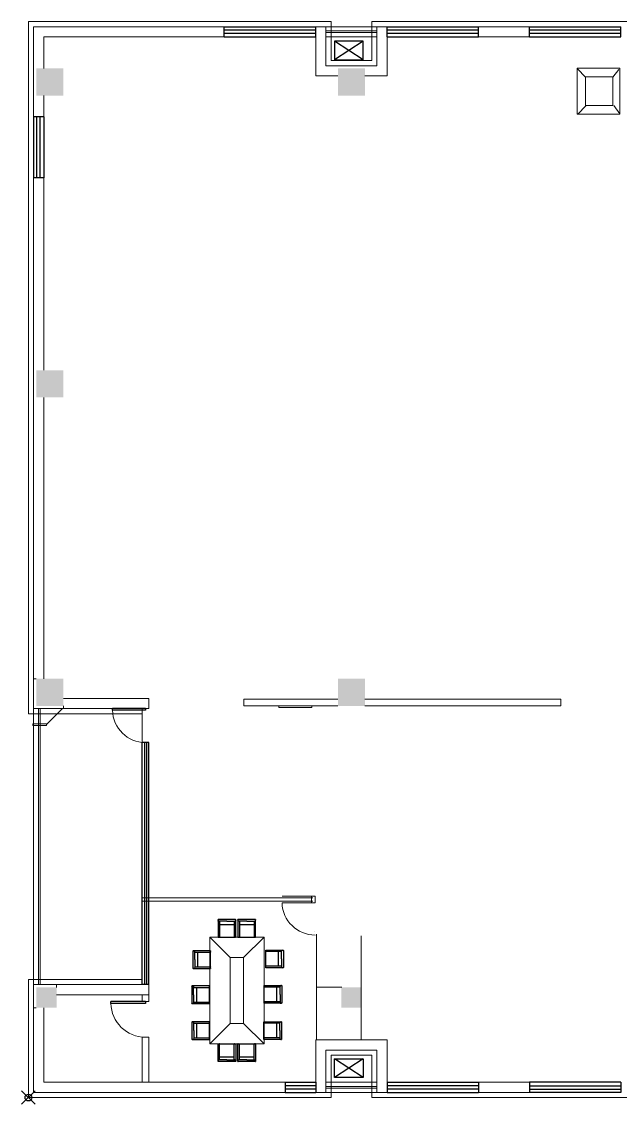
# Model space of a CAD drawing. Header units: millimetres. Extents: x -256770 to -120364, y -28508 to 286799.
# Drawn here: x -214770 to -197105, y -17274 to 14656 of the extents above; entities that cross this region are included whole.
import ezdxf

# ---------------------------------------------------------------- set-up
doc = ezdxf.new("R2010")
doc.units = ezdxf.units.MM
doc.header["$PDMODE"] = 35
doc.header["$PDSIZE"] = 200
doc.linetypes.add('DASH', pattern=[0.35, 0.25, -0.1])
doc.layers.add('0-之后在在在修改', color=2, linetype='Continuous', lineweight=15)
for name, color, linetype in [('0-保温模板', 6, 'Continuous'), ('07家具', 146, 'Continuous'), ('COLUMN', 7, 'Continuous'), ('CURTWALL', 4, 'Continuous'), ('PUB_HATCH', 251, 'Continuous'), ('STAIR', 36, 'Continuous'), ('WALL', 7, 'Continuous'), ('WINDOW', 16, 'Continuous'), ('保温层', 6, 'DASH'), ('木柜', 21, 'Continuous')]:
    doc.layers.add(name, color=color, linetype=linetype)

# ---------------------------------------------------------------- blocks, each defined once
blk = doc.blocks.new('0-空调')
at = {"layer": 'PUB_HATCH'}
blk.add_lwpolyline([(1401460, 742280), (1402310, 742280), (1402310, 741730), (1401460, 741730)], close=True, dxfattribs=at)
for points in [[(1402310, 742280), (1401460, 741730)], [(1402310, 741730), (1401460, 742280)]]:
    blk.add_lwpolyline(points, dxfattribs=at)
blk = doc.blocks.new('_FZH')
blk.add_solid([(-0.5, -0.5), (0.5, -0.5), (-0.5, 0.5), (0.5, 0.5)])
blk = doc.blocks.new('$TCHSYS$WIN2D')
for p, q in [((-0.5, 0.5), (0.5, 0.5)), ((-0.5, 0.5), (-0.5, -0.5)), ((0.5, 0.5), (0.5, -0.5)), ((0.5, 0.1667), (-0.5, 0.1667)), ((0.5, -0.1667), (-0.5, -0.1667)), ((-0.5, -0.5), (0.5, -0.5))]:
    blk.add_line(p, q)
blk = doc.blocks.new('$DorLib2D$00000001')
for p, q in [((0.45, 0.975), (0.5, 0.975)), ((0.45, 0), (0.45, 0.975)), ((0.5, 0), (0.5, 0.975)), ((0.5, 0), (0.45, 0))]:
    blk.add_line(p, q)
at = {"lineweight": 13}
blk.add_arc((0.475, 0), 0.975, 91.4693, 180, dxfattribs=at)
blk = doc.blocks.new('A$C6D470B65')
at = {"color": 143}
for p, q in [((-168, 277), (-166, 283)), ((-168, -284), (-168, 277)), ((-166, 283), (-159, 286)), ((-159, 286), (402, 286)), ((402, 286), (409, 283)), ((409, 283), (412, 277)), ((412, 277), (412, -284)), ((-166, -291), (-168, -284)), ((-159, -294), (-166, -291)), ((395, -294), (-159, -294)), ((409, -291), (395, -294)), ((412, -284), (409, -291))]:
    blk.add_line(p, q, dxfattribs=at)
at = {"layer": '07家具', "color": 143}
for p, q in [((-168, -284), (-168, 277)), ((-159, 286), (402, 286)), ((352, 236), (-158, 236)), ((252, -244), (252, 236)), ((352, -4), (352, 256)), ((412, 277), (412, -284)), ((402, -294), (-159, -294)), ((352, -244), (-158, -244)), ((352, -4), (352, -264))]:
    blk.add_line(p, q, dxfattribs=at)
for centre, radius, start, end in [((-159, 277), 9.5, 90, 180), ((-158, 246), 10, 180, 270), ((382, 256), 30, 90, 180), ((402, 277), 9.5, 0, 90), ((-158, -254), 10, 90, 180), ((-159, -284), 9.5, 180, 270), ((382, -264), 30, 180, 270), ((402, -284), 9.5, 270, 0)]:
    blk.add_arc(centre, radius, start, end, dxfattribs=at)

msp = doc.modelspace()

# ---------------------------------------------------------------- linework, layer by layer
at = {"linetype": 'ByBlock', "lineweight": 15, "extrusion": (0, 0, -1)}
for p, q in [((-207182, -5571, -188), (-207182, -5521, -188)), ((-206207, -5521, -188), (-207182, -5521, -188)), ((-206207, -5571, -188), (-207182, -5571, -188)), ((-206207, -5521, -188), (-206207, -5571, -188)), ((-206112, -11131, -188), (-207087, -11131, -188)), ((-206112, -11331, -188), (-207087, -11331, -188))]:
    msp.add_line(p, q, dxfattribs=at)
msp.add_arc((206112, -11306, 188), 975, 270, 358.5307, dxfattribs=at)
at = {"color": 1}
msp.add_point((-214570, -17074), dxfattribs=at)
at = {"layer": '0-之后在在在修改', "color": 6, "linetype": 'ByBlock', "lineweight": 15}
msp.add_line((-214420, -5604), (-214420, -13744), dxfattribs=at)
at = {"layer": '0-保温模板', "linetype": 'ByBlock', "lineweight": 15}
for points in [[(-213540, -5524), (-213540, -5604), (-214340, -5604), (-214420, -5604), (-214420, -4724), (-214340, -4724)], [(-214340, -14424), (-214420, -14424), (-214420, -14124), (-214420, -13824), (-214420, -13744), (-213740, -13744), (-213740, -13824)]]:
    msp.add_lwpolyline(points, dxfattribs=at)
at = {"layer": '07家具', "color": 143, "linetype": 'ByBlock', "lineweight": 15}
for p, q in [((-209219, -12341, -188), (-209219, -15486, -188)), ((-207619, -12341, -188), (-209219, -12341, -188)), ((-208622, -12945, -188), (-209219, -12341, -188)), ((-208222, -12945, -188), (-207619, -12341, -188)), ((-207619, -15486, -188), (-207619, -12341, -188)), ((-206074, -12260, -188), (-206069, -15366, -188)), ((-204752, -12303, -188), (-204752, -15374, -188)), ((-206069, -13816, -188), (-205319, -13816, -188)), ((-208622, -14890, -188), (-209219, -15486, -188)), ((-208222, -14890, -188), (-207619, -15486, -188)), ((-209219, -15486, -188), (-207619, -15486, -188))]:
    msp.add_line(p, q, dxfattribs=at)
at = {"layer": '07家具', "color": 143, "linetype": 'ByBlock', "lineweight": 15, "elevation": -188}
msp.add_lwpolyline([(-208622, -12945), (-208622, -14890), (-208222, -14890), (-208222, -12945)], close=True, dxfattribs=at)
at = {"layer": 'CURTWALL', "linetype": 'ByBlock', "lineweight": 15}
msp.add_lwpolyline([(-213565, -5599), (-214040, -6074)], dxfattribs=at)
msp.add_lwpolyline([(-214040, -6099), (-214340, -6099), (-214440, -6099), (-214440, -6049), (-214040, -6049)], close=True, dxfattribs=at)
at = {"layer": 'PUB_HATCH', "linetype": 'ByBlock', "lineweight": 15}
for p, q in [((-205790, 14381), (-204290, 14381)), ((-205790, 14331), (-204290, 14331)), ((-205790, -16749), (-204290, -16749)), ((-205790, -16799), (-204290, -16799))]:
    msp.add_line(p, q, dxfattribs=at)
at = {"layer": 'STAIR', "linetype": 'ByBlock', "lineweight": 15}
for p, q in [((-205790, 14506), (-204290, 14506)), ((-204290, 14206), (-205790, 14206)), ((-214270, -5604), (-214270, -13744)), ((-214220, -5604), (-214220, -13744)), ((-205790, -16624), (-204290, -16624)), ((-204290, -16924), (-205790, -16924))]:
    msp.add_line(p, q, dxfattribs=at)
at = {"layer": 'WALL', "color": 6, "linetype": 'ByBlock', "lineweight": 15}
for p, q in [((-214420, 12856), (-214420, 14506)), ((-208790, 14506), (-214420, 14506)), ((-208790, 14206), (-208790, 14506)), ((-205790, 14506), (-206090, 14506)), ((-206090, 14506), (-206090, 14206)), ((-205790, 13356), (-205790, 14506)), ((-204290, 13356), (-204290, 14506)), ((-203990, 14506), (-204290, 14506)), ((-203990, 14206), (-203990, 14506)), ((-199790, 14506), (-201290, 14506)), ((-201290, 14506), (-201290, 14206)), ((-199790, 14206), (-199790, 14506)), ((-214120, 13276), (-214120, 14206)), ((-214120, 14206), (-208790, 14206)), ((-206090, 13056), (-206090, 14206)), ((-203990, 13056), (-203990, 14206)), ((-201290, 14206), (-199790, 14206)), ((-205040, 13356), (-205790, 13356)), ((-204290, 13356), (-205040, 13356)), ((-214420, 12856), (-214420, 11851)), ((-205440, 13056), (-206090, 13056)), ((-203990, 13056), (-204640, 13056)), ((-214120, 11851), (-214120, 12476)), ((-213540, -5304), (-211015, -5304)), ((-211015, -5304), (-211015, -5604)), ((-205440, -5324), (-208215, -5324)), ((-208215, -5524), (-208215, -5324)), ((-198865, -5324), (-204640, -5324)), ((-198865, -5524), (-198865, -5324)), ((-213540, -5604), (-211015, -5604)), ((-205440, -5524), (-208215, -5524)), ((-198865, -5524), (-204640, -5524)), ((-213740, -13744), (-211015, -13744)), ((-213740, -13744), (-213740, -13824)), ((-213740, -14044), (-211015, -14044)), ((-211215, -14044), (-211215, -14244)), ((-211015, -13744), (-211015, -14044)), ((-211015, -14244), (-211015, -14044)), ((-211215, -14244), (-211015, -14244)), ((-214420, -16924), (-214420, -14424)), ((-214120, -16624), (-214120, -14424)), ((-211215, -15294), (-211215, -16624)), ((-211015, -16624), (-211015, -15294)), ((-206090, -15374), (-206090, -16624)), ((-203990, -15374), (-206090, -15374)), ((-203990, -15374), (-203990, -16624)), ((-205790, -15674), (-205790, -16924)), ((-204290, -15674), (-205790, -15674)), ((-204290, -15674), (-204290, -16924)), ((-206990, -16624), (-214120, -16624)), ((-206990, -16924), (-206990, -16624)), ((-206090, -16624), (-206090, -16924)), ((-203990, -16924), (-203990, -16624)), ((-199790, -16624), (-201290, -16624)), ((-201290, -16624), (-201290, -16924)), ((-199790, -16924), (-199790, -16624)), ((-214420, -16924), (-206990, -16924)), ((-206090, -16924), (-205790, -16924)), ((-204290, -16924), (-203990, -16924)), ((-201290, -16924), (-199790, -16924))]:
    msp.add_line(p, q, dxfattribs=at)
at = {"layer": 'WALL', "linetype": 'ByBlock', "lineweight": 15}
for p, q in [((-214420, 11851), (-214120, 11851)), ((-214120, 10051), (-214420, 10051)), ((-214420, 10051), (-214420, 3876)), ((-214120, 4376), (-214120, 10051)), ((-214420, -4724), (-214420, 3876)), ((-214120, -4724), (-214120, 3576)), ((-214420, -4724), (-214340, -4724)), ((-213540, -5524), (-213540, -5604)), ((-211215, -5604), (-211015, -5604)), ((-211215, -13744), (-211015, -13744)), ((-214420, -14424), (-214340, -14424)), ((-211015, -15294), (-211215, -15294)), ((-211215, -16624), (-211015, -16624))]:
    msp.add_line(p, q, dxfattribs=at)
at = {"layer": 'WALL', "color": 30, "linetype": 'ByBlock', "lineweight": 15, "true_color": 0xf26722}
for p, q in [((-206215, -11131, -188), (-206215, -11331, -188)), ((-206114, -11131, -188), (-206114, -11331, -188)), ((-206178, -11186, -188), (-211203, -11186, -188)), ((-206178, -11286, -188), (-211203, -11286, -188)), ((-206115, -12169, -188), (-206115, -12171, -188))]:
    msp.add_line(p, q, dxfattribs=at)
at = {"layer": 'WINDOW', "linetype": 'ByBlock', "lineweight": 15}
msp.add_line((-211215, -5604), (-211215, -6604), dxfattribs=at)
at = {"layer": '保温层', "linetype": 'ByBlock', "lineweight": 15}
for points in [[(-160640, 14656), (-168440, 14656), (-168440, 13406), (-169640, 13406), (-169640, 14656), (-177440, 14656), (-177440, 13406), (-178640, 13406), (-178640, 14656), (-186440, 14656), (-186440, 13406), (-187640, 13406), (-187640, 14656), (-195440, 14656), (-195440, 13506), (-196640, 13506), (-196640, 14656), (-204440, 14656), (-204440, 13506), (-205640, 13506), (-205640, 14656), (-214570, 14656), (-214570, -5754), (-211215, -5754)], [(-211215, -13594), (-214570, -13594), (-214570, -17074), (-205640, -17074), (-205640, -15824), (-204440, -15824), (-204440, -17074), (-196640, -17074), (-196640, -15824), (-195440, -15824), (-195440, -17074), (-187640, -17074), (-187640, -15824), (-186440, -15824), (-186440, -17074), (-178640, -17074), (-178640, -15824), (-177440, -15824), (-177440, -17074), (-169640, -17074), (-169640, -15824), (-168440, -15824), (-168440, -17074), (-160640, -17074)]]:
    msp.add_lwpolyline(points, dxfattribs=at)
at = {"layer": '木柜', "color": 6, "linetype": 'ByBlock', "lineweight": 15}
for p, q in [((-198132, 13015), (-198373, 13266)), ((-197331, 13015), (-197148, 13247)), ((-198122, 12176), (-198364, 11925)), ((-197119, 11935), (-197302, 12186))]:
    msp.add_line(p, q, dxfattribs=at)
for points in [[(-198375, 13279), (-197119, 13279), (-197119, 11923), (-198375, 11923)], [(-198132, 13025), (-197322, 13025), (-197322, 12186), (-198132, 12186)]]:
    msp.add_lwpolyline(points, close=True, dxfattribs=at)

# ---------------------------------------------------------------- block references
at = {"layer": '07家具', "color": 143, "linetype": 'ByBlock', "lineweight": 15, "xscale": -0.900000000372529, "yscale": 0.9000000001396984, "zscale": 0.9000000000000057, "rotation": 270}
for p in [(-208712, -12193, -188), (-208125, -12193, -188)]:
    msp.add_blockref('A$C6D470B65', p, dxfattribs=at)
at = {"layer": '07家具', "color": 143, "linetype": 'ByBlock', "lineweight": 15, "yscale": 0.9000000000232831}
for p, xscale, zscale in [((-209345, -13002, -188), -0.8999999999068677, 0.9000000000000057), ((-207418, -12984, -188), 0.8999999999068677, 0.9000000000232831), ((-209379, -14039, -188), -0.8999999999068677, 0.9000000000000057), ((-207463, -14029, -188), 0.8999999999068677, 0.9000000000232831), ((-209374, -15097, -188), -0.8999999999068677, 0.9000000000000057), ((-207470, -15097, -188), 0.8999999999068677, 0.9000000000232831)]:
    msp.add_blockref('A$C6D470B65', p, dxfattribs=dict(at, xscale=xscale, zscale=zscale))
at = {"layer": '07家具', "linetype": 'ByBlock', "lineweight": 15, "xscale": 0.9000000001396984, "yscale": 0.9000000001396984, "zscale": 0.9000000001396984, "rotation": 270}
for p in [(-208712, -15642, -188), (-208125, -15642, -188)]:
    msp.add_blockref('A$C6D470B65', p, dxfattribs=at)
at = {"layer": 'COLUMN', "linetype": 'ByBlock', "lineweight": 15}
for p, xscale, yscale, zscale in [((-213940, 12876), 800, 800, 800), ((-205040, 12876), 800, 800, 800), ((-213940, 3976), 800, 800, 800), ((-213940, -5124), 800, 800, 800), ((-205040, -5124), 800, 800, 800), ((-214040, -14124), 600, 600, 600), ((-205040, -14124), 600, 600, 600)]:
    msp.add_blockref('_FZH', p, dxfattribs=dict(at, xscale=xscale, yscale=yscale, zscale=zscale))
at = {"layer": 'PUB_HATCH', "linetype": 'ByBlock', "lineweight": 15, "xscale": -1, "rotation": 180}
msp.add_blockref('0-空调', (-1607000, 755806), dxfattribs=at)
at = {"layer": 'PUB_HATCH', "linetype": 'ByBlock', "lineweight": 15}
msp.add_blockref('0-空调', (-1607000, -758214), dxfattribs=at)
at = {"layer": 'WINDOW', "linetype": 'ByBlock', "lineweight": 15}
for name, p, xscale, yscale, zscale, rotation in [('$TCHSYS$WIN2D', (-207440, 14356), 2700, -300, 2700, 359.999999988063), ('$TCHSYS$WIN2D', (-202640, 14356), 2700, -300, 2700, 359.999999988063), ('$TCHSYS$WIN2D', (-198440, 14356), 2700, -300, 2700, 359.999999988063), ('$TCHSYS$WIN2D', (-214270, 10951), -1800, -300, -1800, 89.99999999992589), ('$DorLib2D$00000001', (-211115, -6104), -1000, -1000, -1000, 270.0000000005469), ('$TCHSYS$WIN2D', (-211115, -10174), -7140.000004288624, 200, -7140.000004288624, 270.0000000005343), ('$DorLib2D$00000001', (-211115, -14769), -1050, -1050, -1050, 270.0000000005463), ('$TCHSYS$WIN2D', (-206540, -16774), 900, 300, 900, 3.396566511085985e-08), ('$TCHSYS$WIN2D', (-202640, -16774), 2700, 300, 2700, 3.396566511085985e-08), ('$TCHSYS$WIN2D', (-198440, -16774), -2700, 300, -2700, 3.396571024438799e-08)]:
    msp.add_blockref(name, p, dxfattribs=dict(at, xscale=xscale, yscale=yscale, zscale=zscale, rotation=rotation))

doc.saveas('drawing.dxf')
